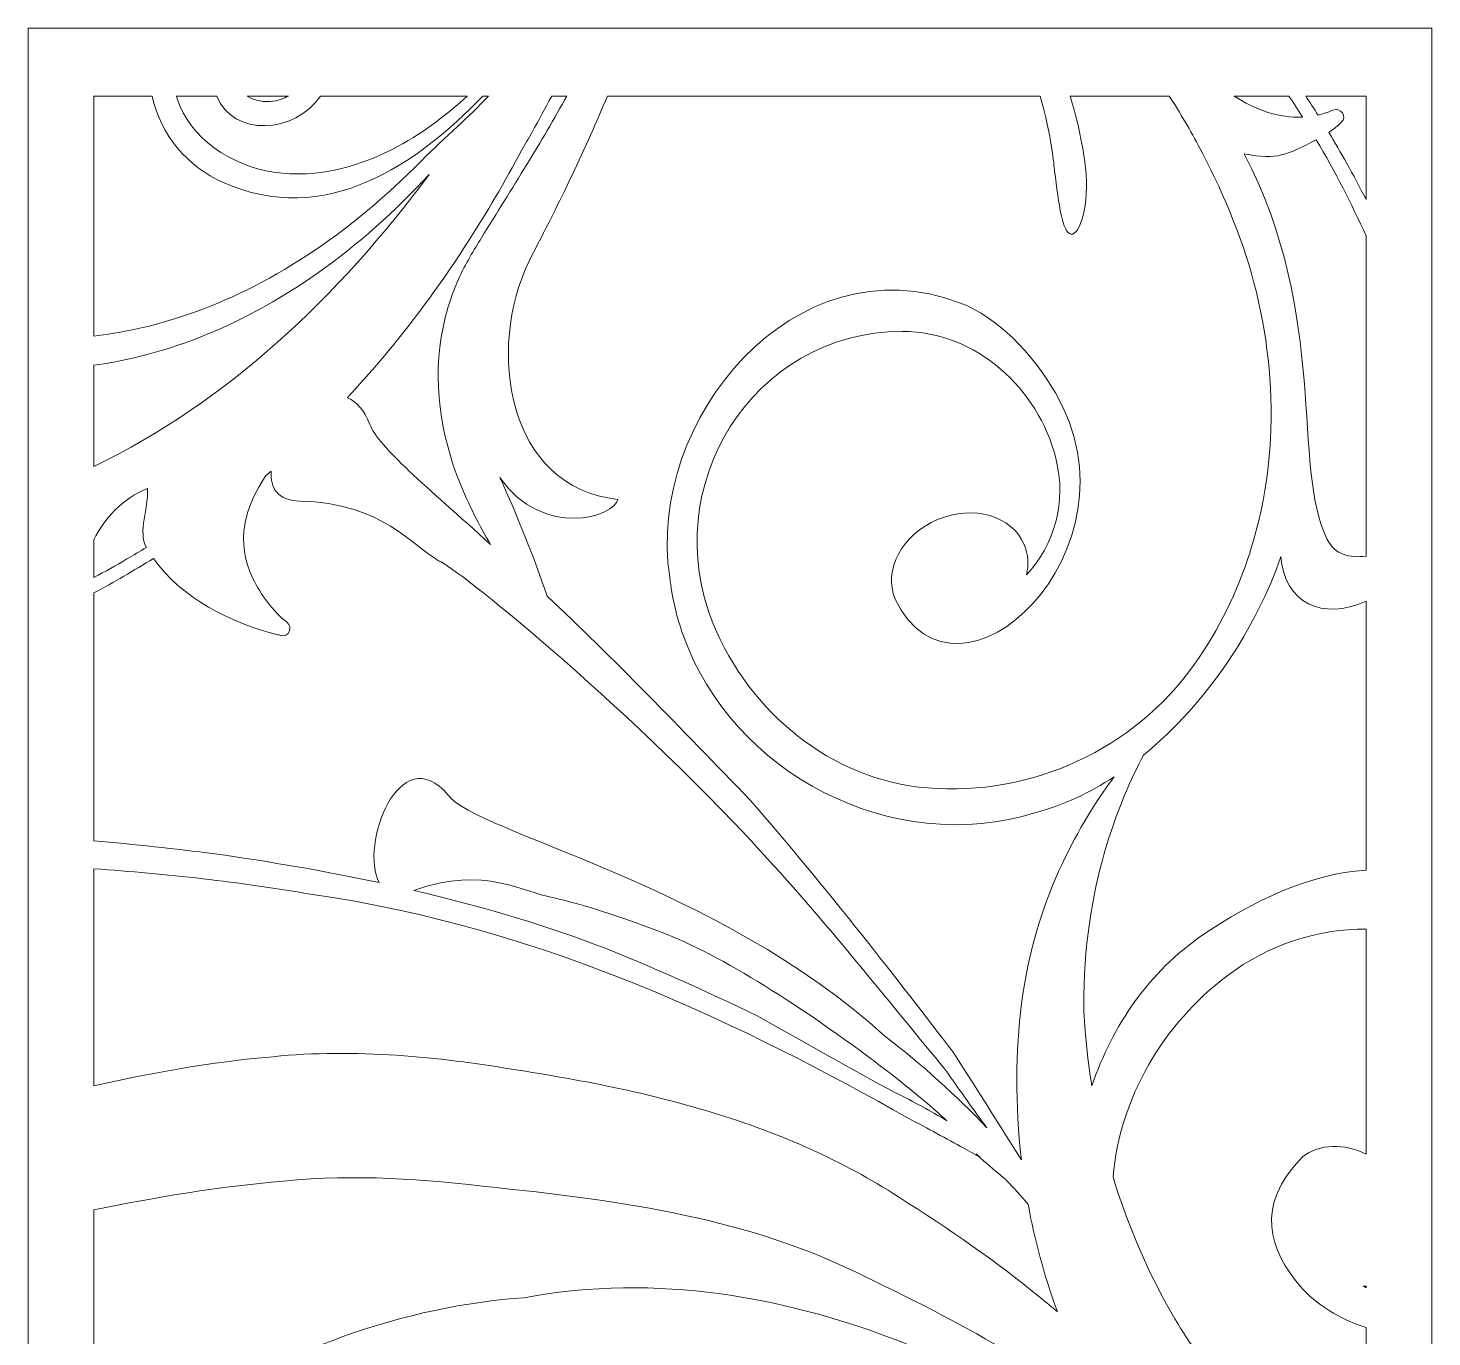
# Model space of a CAD drawing. Header units: centimetres. Extents: x -8.5 to 9.8, y -14.2 to 14.2.
# Drawn here: x 1.46 to 9.85, y 6.43 to 14.24 of the extents above; entities that cross this region are included whole.
import ezdxf

# ---------------------------------------------------------------- set-up
doc = ezdxf.new("R2010")
doc.units = ezdxf.units.CM
doc.header["$MEASUREMENT"] = 0
doc.layers.add('layer 1', color=7, linetype='Continuous')

msp = doc.modelspace()

# ---------------------------------------------------------------- linework, layer by layer
at = {"layer": 'layer 1', "color": 242, "lineweight": 9}
for points, knots in [([(9.84552, 14.24162), (9.84552, 14.24162), (1.46417, 14.24162), (1.46417, 14.24162), (1.46417, 14.24162), (1.46417, 14.24162), (1.46417, -14.23494), (1.46417, -14.23494), (1.46417, -14.23494), (1.46417, -14.23494), (9.84552, -14.23494), (9.84552, -14.23494), (9.84552, -14.23494), (9.84552, -14.23494), (9.84552, 14.24162), (9.84552, 14.24162)], [0, 0, 0, 0, 0.2, 0.2, 0.2, 0.2, 0.4, 0.4, 0.4, 0.4, 0.6, 0.6, 0.6, 0.6, 1, 1, 1, 1]), ([(1.85765, 12.40208), (1.85765, 12.40208), (1.85765, 13.83595), (1.85765, 13.83595), (1.85765, 13.83595), (1.85765, 13.83595), (2.20518, 13.83595), (2.20518, 13.83595), (2.20518, 13.83595), (2.25306, 13.60297), (2.42084, 13.41121), (2.62561, 13.32184), (2.62561, 13.32184), (3.24001, 13.04249), (3.79151, 13.43195), (4.18008, 13.83595), (4.18008, 13.83595), (4.18008, 13.83595), (4.21207, 13.83595), (4.21207, 13.83595), (4.21207, 13.83595), (4.09492, 13.70544), (3.96447, 13.60341), (3.81248, 13.44945), (3.81248, 13.44945), (3.601, 13.23447), (3.36745, 13.03934), (3.12893, 12.88379), (3.12893, 12.88379), (2.89064, 12.72688), (2.64801, 12.61103), (2.42843, 12.53472), (2.42843, 12.53472), (2.20151, 12.45549), (2.0032, 12.41909), (1.85765, 12.40208)], [0, 0, 0, 0, 0.1, 0.1, 0.1, 0.1, 0.2, 0.2, 0.2, 0.2, 0.3, 0.3, 0.3, 0.3, 0.4, 0.4, 0.4, 0.4, 0.5, 0.5, 0.5, 0.5, 0.6, 0.6, 0.6, 0.6, 0.7, 0.7, 0.7, 0.7, 0.8, 0.8, 0.8, 0.8, 1, 1, 1, 1]), ([(2.34957, 13.83595), (2.34957, 13.83595), (2.59085, 13.83595), (2.59085, 13.83595), (2.59085, 13.83595), (2.68531, 13.59011), (3.06048, 13.60967), (3.20955, 13.83595), (3.20955, 13.83595), (3.20955, 13.83595), (4.08536, 13.83595), (4.08536, 13.83595), (4.08536, 13.83595), (3.96959, 13.72868), (3.83312, 13.62222), (3.67418, 13.5361), (3.67418, 13.5361), (3.45831, 13.41844), (3.19187, 13.34099), (2.93178, 13.38075), (2.93178, 13.38075), (2.6768, 13.41813), (2.42802, 13.58476), (2.35444, 13.81949), (2.35444, 13.81949), (2.35272, 13.82496), (2.35111, 13.83043), (2.34957, 13.83595)], [0, 0, 0, 0, 0.125, 0.125, 0.125, 0.125, 0.25, 0.25, 0.25, 0.25, 0.375, 0.375, 0.375, 0.375, 0.5, 0.5, 0.5, 0.5, 0.625, 0.625, 0.625, 0.625, 0.75, 0.75, 0.75, 0.75, 1, 1, 1, 1]), ([(2.77314, 13.83595), (2.77314, 13.83595), (3.01809, 13.83595), (3.01809, 13.83595), (3.01809, 13.83595), (2.9914, 13.82061), (2.96104, 13.80948), (2.92815, 13.80484), (2.92815, 13.80484), (2.87645, 13.79702), (2.81767, 13.80597), (2.77314, 13.83595)], [0, 0, 0, 0, 0.25, 0.25, 0.25, 0.25, 0.5, 0.5, 0.5, 0.5, 1, 1, 1, 1]), ([(4.5904, 13.83595), (4.5904, 13.83595), (4.68052, 13.83595), (4.68052, 13.83595), (4.68052, 13.83595), (4.605, 13.69821), (4.52455, 13.56225), (4.44151, 13.42677), (4.44151, 13.42677), (4.35271, 13.28141), (4.26154, 13.13617), (4.17077, 12.98876), (4.17077, 12.98876), (4.12793, 12.91896), (4.0745, 12.83392), (4.03421, 12.74199), (4.03421, 12.74199), (3.99338, 12.65098), (3.96142, 12.55476), (3.94149, 12.45412), (3.94149, 12.45412), (3.87596, 12.14088), (3.92704, 11.80865), (4.04358, 11.52206), (4.04358, 11.52206), (4.09577, 11.39422), (4.15611, 11.27364), (4.22544, 11.15845), (4.22544, 11.15845), (3.84356, 11.50154), (3.55245, 11.74407), (3.50451, 11.87486), (3.50451, 11.87486), (3.4691, 11.96404), (3.422, 12.01342), (3.36986, 12.03358), (3.36986, 12.03358), (3.6428, 12.32643), (3.88157, 12.64019), (4.08351, 12.95412), (4.08351, 12.95412), (4.20449, 13.14115), (4.31284, 13.32763), (4.40958, 13.51027), (4.40958, 13.51027), (4.4309, 13.54677), (4.45215, 13.58358), (4.47306, 13.62072), (4.47306, 13.62072), (4.51269, 13.69122), (4.5519, 13.76301), (4.5904, 13.83595)], [0, 0, 0, 0, 0.0714286, 0.0714286, 0.0714286, 0.0714286, 0.1428571, 0.1428571, 0.1428571, 0.1428571, 0.2142857, 0.2142857, 0.2142857, 0.2142857, 0.2857143, 0.2857143, 0.2857143, 0.2857143, 0.3571429, 0.3571429, 0.3571429, 0.3571429, 0.4285714, 0.4285714, 0.4285714, 0.4285714, 0.5, 0.5, 0.5, 0.5, 0.5714286, 0.5714286, 0.5714286, 0.5714286, 0.6428571, 0.6428571, 0.6428571, 0.6428571, 0.7142857, 0.7142857, 0.7142857, 0.7142857, 0.7857143, 0.7857143, 0.7857143, 0.7857143, 0.8571429, 0.8571429, 0.8571429, 0.8571429, 1, 1, 1, 1]), ([(4.92256, 13.83595), (4.92256, 13.83595), (7.5068, 13.83595), (7.5068, 13.83595), (7.5068, 13.83595), (7.57638, 13.5927), (7.58817, 13.42318), (7.59299, 13.38984), (7.59299, 13.38984), (7.61755, 13.18469), (7.64095, 13.01893), (7.69004, 13.01048), (7.69004, 13.01048), (7.7421, 13.00154), (7.80397, 13.18626), (7.77684, 13.41042), (7.77684, 13.41042), (7.77225, 13.4444), (7.75541, 13.60598), (7.68587, 13.83595), (7.68587, 13.83595), (7.68587, 13.83595), (8.27746, 13.83595), (8.27746, 13.83595), (8.27746, 13.83595), (8.34282, 13.73402), (8.40417, 13.62922), (8.46125, 13.52142), (8.46125, 13.52142), (8.55103, 13.35372), (8.62966, 13.17795), (8.69663, 12.99518), (8.69663, 12.99518), (8.80243, 12.70597), (8.86572, 12.39986), (8.88147, 12.0932), (8.88147, 12.0932), (8.89826, 11.76512), (8.86114, 11.43564), (8.76311, 11.12297), (8.76311, 11.12297), (8.76133, 11.11952), (8.76006, 11.11507), (8.75951, 11.11152), (8.75951, 11.11152), (8.68432, 10.87617), (8.57516, 10.65087), (8.42876, 10.44348), (8.42876, 10.44348), (8.06862, 9.93367), (7.45287, 9.65279), (6.83326, 9.70381), (6.83326, 9.70381), (6.25554, 9.75167), (5.76983, 10.15914), (5.55512, 10.68292), (5.55512, 10.68292), (5.22087, 11.49761), (5.7844, 12.42836), (6.68284, 12.43012), (6.68284, 12.43012), (7.12797, 12.43012), (7.49403, 12.08876), (7.60006, 11.67323), (7.60006, 11.67323), (7.66783, 11.40789), (7.58996, 11.15569), (7.42508, 10.97603), (7.42508, 10.97603), (7.43958, 11.03631), (7.43606, 11.09905), (7.41115, 11.15728), (7.41115, 11.15728), (7.33903, 11.32942), (7.10759, 11.39655), (6.89444, 11.30628), (6.89444, 11.30628), (6.68195, 11.21732), (6.56831, 11.00456), (6.64068, 10.8318), (6.64068, 10.8318), (7.01222, 10.0581), (8.14576, 11.12746), (7.59803, 12.0624), (7.59803, 12.0624), (7.45633, 12.3043), (7.25267, 12.51445), (7.03085, 12.59936), (7.03085, 12.59936), (6.04035, 12.97786), (5.15037, 11.8982), (5.29519, 10.96289), (5.29519, 10.96289), (5.30899, 10.84146), (5.33622, 10.72563), (5.37511, 10.61635), (5.37511, 10.61635), (5.66819, 9.79301), (6.62176, 9.28754), (7.48087, 9.55698), (7.48087, 9.55698), (7.64401, 9.59994), (7.80096, 9.67412), (7.94824, 9.77074), (7.94824, 9.77074), (7.93862, 9.75776), (7.92881, 9.74442), (7.91885, 9.73069), (7.91885, 9.73069), (7.73114, 9.466), (7.47637, 9.03113), (7.3949, 8.41682), (7.3949, 8.41682), (7.36112, 8.13097), (7.35553, 7.81628), (7.39435, 7.48349), (7.39435, 7.48349), (7.3199, 7.59982), (7.17356, 7.83548), (6.98387, 8.13101), (6.98387, 8.13101), (6.66873, 8.54063), (6.24424, 9.09169), (5.77571, 9.63142), (5.77571, 9.63142), (5.36656, 10.05478), (4.94402, 10.49128), (4.56294, 10.85001), (4.56294, 10.85001), (4.48258, 11.08781), (4.38463, 11.32836), (4.28073, 11.55821), (4.28073, 11.55821), (4.54014, 11.18445), (4.96892, 11.32592), (4.98583, 11.42721), (4.98583, 11.42721), (4.32054, 11.49746), (4.19962, 12.325), (4.45691, 12.85324), (4.45691, 12.85324), (4.64315, 13.21028), (4.79577, 13.52815), (4.92256, 13.83595)], [0, 0, 0, 0, 0.027027, 0.027027, 0.027027, 0.027027, 0.0540541, 0.0540541, 0.0540541, 0.0540541, 0.0810811, 0.0810811, 0.0810811, 0.0810811, 0.1081081, 0.1081081, 0.1081081, 0.1081081, 0.1351351, 0.1351351, 0.1351351, 0.1351351, 0.1621622, 0.1621622, 0.1621622, 0.1621622, 0.1891892, 0.1891892, 0.1891892, 0.1891892, 0.2162162, 0.2162162, 0.2162162, 0.2162162, 0.2432432, 0.2432432, 0.2432432, 0.2432432, 0.2702703, 0.2702703, 0.2702703, 0.2702703, 0.2972973, 0.2972973, 0.2972973, 0.2972973, 0.3243243, 0.3243243, 0.3243243, 0.3243243, 0.3513514, 0.3513514, 0.3513514, 0.3513514, 0.3783784, 0.3783784, 0.3783784, 0.3783784, 0.4054054, 0.4054054, 0.4054054, 0.4054054, 0.4324324, 0.4324324, 0.4324324, 0.4324324, 0.4594595, 0.4594595, 0.4594595, 0.4594595, 0.4864865, 0.4864865, 0.4864865, 0.4864865, 0.5135135, 0.5135135, 0.5135135, 0.5135135, 0.5405405, 0.5405405, 0.5405405, 0.5405405, 0.5675676, 0.5675676, 0.5675676, 0.5675676, 0.5945946, 0.5945946, 0.5945946, 0.5945946, 0.6216216, 0.6216216, 0.6216216, 0.6216216, 0.6486486, 0.6486486, 0.6486486, 0.6486486, 0.6756757, 0.6756757, 0.6756757, 0.6756757, 0.7027027, 0.7027027, 0.7027027, 0.7027027, 0.7297297, 0.7297297, 0.7297297, 0.7297297, 0.7567568, 0.7567568, 0.7567568, 0.7567568, 0.7837838, 0.7837838, 0.7837838, 0.7837838, 0.8108108, 0.8108108, 0.8108108, 0.8108108, 0.8378378, 0.8378378, 0.8378378, 0.8378378, 0.8648649, 0.8648649, 0.8648649, 0.8648649, 0.8918919, 0.8918919, 0.8918919, 0.8918919, 0.9189189, 0.9189189, 0.9189189, 0.9189189, 0.9459459, 0.9459459, 0.9459459, 0.9459459, 1, 1, 1, 1]), ([(8.66495, 13.83595), (8.66495, 13.83595), (8.99156, 13.83595), (8.99156, 13.83595), (8.99156, 13.83595), (9.01963, 13.79386), (9.04694, 13.75166), (9.07353, 13.70942), (9.07353, 13.70942), (8.93025, 13.70305), (8.78871, 13.7559), (8.66495, 13.83595)], [0, 0, 0, 0, 0.25, 0.25, 0.25, 0.25, 0.5, 0.5, 0.5, 0.5, 1, 1, 1, 1]), ([(9.09176, 13.83595), (9.09176, 13.83595), (9.45203, 13.83595), (9.45203, 13.83595), (9.45203, 13.83595), (9.45203, 13.83595), (9.45203, 13.21721), (9.45203, 13.21721), (9.45203, 13.21721), (9.415, 13.29048), (9.37619, 13.36362), (9.33553, 13.43639), (9.33553, 13.43639), (9.30156, 13.49753), (9.2661, 13.55844), (9.22952, 13.61864), (9.22952, 13.61864), (9.25211, 13.63409), (9.27437, 13.65085), (9.29541, 13.66882), (9.29541, 13.66882), (9.29821, 13.6716), (9.30135, 13.67417), (9.30461, 13.67709), (9.30461, 13.67709), (9.34368, 13.71205), (9.29974, 13.77155), (9.25406, 13.75143), (9.25406, 13.75143), (9.22459, 13.73852), (9.19535, 13.72892), (9.16604, 13.722), (9.16604, 13.722), (9.14175, 13.76017), (9.117, 13.79816), (9.09176, 13.83595)], [0, 0, 0, 0, 0.1, 0.1, 0.1, 0.1, 0.2, 0.2, 0.2, 0.2, 0.3, 0.3, 0.3, 0.3, 0.4, 0.4, 0.4, 0.4, 0.5, 0.5, 0.5, 0.5, 0.6, 0.6, 0.6, 0.6, 0.7, 0.7, 0.7, 0.7, 0.8, 0.8, 0.8, 0.8, 1, 1, 1, 1]), ([(9.45203, 13.00167), (9.45203, 13.00167), (9.45203, 11.08844), (9.45203, 11.08844), (9.45203, 11.08844), (9.35175, 11.07503), (9.26542, 11.09673), (9.22071, 11.18769), (9.22071, 11.18769), (9.0047, 11.62712), (9.2316, 12.51563), (8.72518, 13.49025), (8.72518, 13.49025), (8.92315, 13.45181), (8.97842, 13.4834), (9.15508, 13.5746), (9.15508, 13.5746), (9.26939, 13.38086), (9.36778, 13.18795), (9.45203, 13.00167)], [0, 0, 0, 0, 0.1666667, 0.1666667, 0.1666667, 0.1666667, 0.3333333, 0.3333333, 0.3333333, 0.3333333, 0.5, 0.5, 0.5, 0.5, 0.6666667, 0.6666667, 0.6666667, 0.6666667, 1, 1, 1, 1]), ([(1.85765, 11.62385), (1.85765, 11.62385), (1.85765, 12.22778), (1.85765, 12.22778), (1.85765, 12.22778), (2.01479, 12.24985), (2.23369, 12.29564), (2.48145, 12.39226), (2.48145, 12.39226), (2.70925, 12.48058), (2.95789, 12.61129), (3.19821, 12.78201), (3.19821, 12.78201), (3.43145, 12.94664), (3.65586, 13.14765), (3.85809, 13.36628), (3.85809, 13.36628), (3.31743, 12.63774), (2.65794, 12.01087), (1.85765, 11.62385)], [0, 0, 0, 0, 0.1666667, 0.1666667, 0.1666667, 0.1666667, 0.3333333, 0.3333333, 0.3333333, 0.3333333, 0.5, 0.5, 0.5, 0.5, 0.6666667, 0.6666667, 0.6666667, 0.6666667, 1, 1, 1, 1]), ([(1.85765, 9.38813), (1.85765, 9.38813), (1.85765, 10.8688), (1.85765, 10.8688), (1.85765, 10.8688), (1.97747, 10.93283), (2.09593, 11.00143), (2.21202, 11.07459), (2.21202, 11.07459), (2.37884, 10.83924), (2.67361, 10.68704), (2.95607, 10.61877), (2.95607, 10.61877), (2.9632, 10.61658), (2.97045, 10.6151), (2.97791, 10.6133), (2.97791, 10.6133), (3.02288, 10.60342), (3.04408, 10.66571), (3.01094, 10.69162), (3.01094, 10.69162), (2.92403, 10.7603), (2.85569, 10.85539), (2.80683, 10.95412), (2.80683, 10.95412), (2.69725, 11.1765), (2.76053, 11.38667), (2.88461, 11.56873), (2.88461, 11.56873), (2.89504, 11.57761), (2.90542, 11.58654), (2.91573, 11.5955), (2.91573, 11.5955), (2.90802, 11.49622), (2.95438, 11.41911), (3.08833, 11.41637), (3.08833, 11.41637), (3.58011, 11.40538), (3.75758, 11.1481), (3.91855, 11.0589), (3.91855, 11.0589), (4.00797, 11.02825), (4.99872, 10.23684), (5.83779, 9.32644), (5.83779, 9.32644), (6.26237, 8.86375), (6.64135, 8.37989), (6.93749, 8.02533), (6.93749, 8.02533), (7.02962, 7.89305), (7.11493, 7.77315), (7.18873, 7.67464), (7.18873, 7.67464), (7.00763, 7.86404), (6.80378, 8.05129), (6.58021, 8.22079), (6.58021, 8.22079), (5.57862, 9.13469), (4.14173, 9.43479), (3.97257, 9.66031), (3.97257, 9.66031), (3.68143, 10.00652), (3.44244, 9.35876), (3.55987, 9.13824), (3.55987, 9.13824), (3.23863, 9.20707), (2.90954, 9.26369), (2.579, 9.31052), (2.579, 9.31052), (2.33961, 9.34094), (2.09868, 9.36706), (1.85765, 9.38813)], [0, 0, 0, 0, 0.0526316, 0.0526316, 0.0526316, 0.0526316, 0.1052632, 0.1052632, 0.1052632, 0.1052632, 0.1578947, 0.1578947, 0.1578947, 0.1578947, 0.2105263, 0.2105263, 0.2105263, 0.2105263, 0.2631579, 0.2631579, 0.2631579, 0.2631579, 0.3157895, 0.3157895, 0.3157895, 0.3157895, 0.3684211, 0.3684211, 0.3684211, 0.3684211, 0.4210526, 0.4210526, 0.4210526, 0.4210526, 0.4736842, 0.4736842, 0.4736842, 0.4736842, 0.5263158, 0.5263158, 0.5263158, 0.5263158, 0.5789474, 0.5789474, 0.5789474, 0.5789474, 0.6315789, 0.6315789, 0.6315789, 0.6315789, 0.6842105, 0.6842105, 0.6842105, 0.6842105, 0.7368421, 0.7368421, 0.7368421, 0.7368421, 0.7894737, 0.7894737, 0.7894737, 0.7894737, 0.8421053, 0.8421053, 0.8421053, 0.8421053, 0.8947368, 0.8947368, 0.8947368, 0.8947368, 1, 1, 1, 1]), ([(1.85765, 10.9613), (1.85765, 10.9613), (1.85765, 11.18564), (1.85765, 11.18564), (1.85765, 11.18564), (1.91907, 11.31215), (2.02353, 11.42904), (2.17687, 11.49284), (2.17687, 11.49284), (2.18483, 11.3789), (2.11806, 11.23148), (2.17022, 11.14012), (2.17022, 11.14012), (2.13182, 11.11637), (2.09302, 11.09337), (2.05464, 11.07105), (2.05464, 11.07105), (1.9892, 11.03277), (1.92343, 10.99619), (1.85765, 10.9613)], [0, 0, 0, 0, 0.1666667, 0.1666667, 0.1666667, 0.1666667, 0.3333333, 0.3333333, 0.3333333, 0.3333333, 0.5, 0.5, 0.5, 0.5, 0.6666667, 0.6666667, 0.6666667, 0.6666667, 1, 1, 1, 1]), ([(9.45203, 10.82015), (9.45203, 10.82015), (9.45203, 9.21308), (9.45203, 9.21308), (9.45203, 9.21308), (9.10816, 9.18902), (8.77846, 9.0308), (8.47269, 8.82204), (8.47269, 8.82204), (8.16068, 8.60902), (7.93717, 8.28667), (7.8154, 7.92435), (7.8154, 7.92435), (7.78859, 8.08868), (7.77289, 8.24718), (7.767, 8.39577), (7.767, 8.39577), (7.76191, 9.11081), (7.98052, 9.62629), (8.12304, 9.89932), (8.12304, 9.89932), (8.50415, 10.21094), (8.80164, 10.66581), (8.94313, 11.08578), (8.94313, 11.08578), (8.96613, 10.80991), (9.1898, 10.69912), (9.45203, 10.82015)], [0, 0, 0, 0, 0.125, 0.125, 0.125, 0.125, 0.25, 0.25, 0.25, 0.25, 0.375, 0.375, 0.375, 0.375, 0.5, 0.5, 0.5, 0.5, 0.625, 0.625, 0.625, 0.625, 0.75, 0.75, 0.75, 0.75, 1, 1, 1, 1]), ([(1.85765, 7.92496), (1.85765, 7.92496), (1.85765, 9.22145), (1.85765, 9.22145), (1.85765, 9.22145), (2.28719, 9.19026), (2.72733, 9.14356), (3.151, 9.06912), (3.151, 9.06912), (4.56723, 8.86724), (5.77149, 8.26779), (6.71923, 7.73112), (6.71923, 7.73112), (6.83765, 7.67063), (6.94509, 7.60891), (7.05066, 7.55202), (7.05066, 7.55202), (7.05066, 7.55202), (7.12863, 7.5098), (7.12863, 7.5098), (7.12863, 7.5098), (7.12863, 7.5098), (7.14799, 7.49961), (7.14799, 7.49961), (7.14799, 7.49961), (7.09775, 7.53811), (7.14393, 7.50114), (7.13704, 7.50593), (7.13704, 7.50593), (7.13704, 7.50593), (7.17105, 7.47577), (7.17105, 7.47577), (7.17105, 7.47577), (7.21627, 7.43546), (7.26083, 7.39922), (7.30162, 7.36485), (7.30162, 7.36485), (7.30162, 7.36485), (7.30452, 7.36251), (7.30452, 7.36251), (7.30452, 7.36251), (7.34947, 7.31386), (7.39284, 7.26531), (7.43448, 7.21729), (7.43448, 7.21729), (7.4732, 7.00852), (7.53016, 6.79405), (7.60913, 6.57639), (7.60913, 6.57639), (7.58677, 6.59521), (7.56374, 6.61424), (7.53998, 6.6335), (7.53998, 6.6335), (7.30491, 6.8298), (7.01346, 7.03715), (6.72072, 7.22314), (6.72072, 7.22314), (6.40264, 7.43662), (6.02856, 7.61419), (5.6248, 7.74149), (5.6248, 7.74149), (5.22118, 7.87197), (4.78899, 7.95775), (4.35109, 8.02428), (4.35109, 8.02428), (3.93432, 8.09524), (3.40865, 8.14947), (2.92792, 8.09887), (2.92792, 8.09887), (2.5525, 8.06599), (2.19653, 8.00219), (1.85765, 7.92496)], [0, 0, 0, 0, 0.0526316, 0.0526316, 0.0526316, 0.0526316, 0.1052632, 0.1052632, 0.1052632, 0.1052632, 0.1578947, 0.1578947, 0.1578947, 0.1578947, 0.2105263, 0.2105263, 0.2105263, 0.2105263, 0.2631579, 0.2631579, 0.2631579, 0.2631579, 0.3157895, 0.3157895, 0.3157895, 0.3157895, 0.3684211, 0.3684211, 0.3684211, 0.3684211, 0.4210526, 0.4210526, 0.4210526, 0.4210526, 0.4736842, 0.4736842, 0.4736842, 0.4736842, 0.5263158, 0.5263158, 0.5263158, 0.5263158, 0.5789474, 0.5789474, 0.5789474, 0.5789474, 0.6315789, 0.6315789, 0.6315789, 0.6315789, 0.6842105, 0.6842105, 0.6842105, 0.6842105, 0.7368421, 0.7368421, 0.7368421, 0.7368421, 0.7894737, 0.7894737, 0.7894737, 0.7894737, 0.8421053, 0.8421053, 0.8421053, 0.8421053, 0.8947368, 0.8947368, 0.8947368, 0.8947368, 1, 1, 1, 1]), ([(3.76786, 9.09165), (4.19365, 9.24587), (4.42544, 9.07451), (4.5932, 9.05053), (4.5932, 9.05053), (4.63494, 9.04083), (4.94341, 8.96929), (5.35071, 8.79897), (5.35071, 8.79897), (5.72803, 8.63157), (6.23736, 8.29422), (6.68041, 7.94536), (6.68041, 7.94536), (6.77249, 7.8725), (6.86231, 7.79566), (6.94893, 7.71659), (6.94893, 7.71659), (6.8545, 7.77353), (6.75264, 7.82923), (6.64346, 7.88339), (6.64346, 7.88339), (6.38757, 8.01912), (6.10176, 8.18512), (5.81629, 8.34342), (5.81629, 8.34342), (5.51199, 8.48918), (5.18867, 8.63951), (4.8444, 8.77103), (4.8444, 8.77103), (4.50548, 8.89836), (4.14311, 9.0039), (3.76786, 9.09165)], [0, 0, 0, 0, 0.1111111, 0.1111111, 0.1111111, 0.1111111, 0.2222222, 0.2222222, 0.2222222, 0.2222222, 0.3333333, 0.3333333, 0.3333333, 0.3333333, 0.4444444, 0.4444444, 0.4444444, 0.4444444, 0.5555556, 0.5555556, 0.5555556, 0.5555556, 0.6666667, 0.6666667, 0.6666667, 0.6666667, 0.7777778, 0.7777778, 0.7777778, 0.7777778, 1, 1, 1, 1]), ([(9.45203, 8.86122), (9.45203, 8.86122), (9.45203, 7.51703), (9.45203, 7.51703), (9.45203, 7.51703), (9.32237, 7.58198), (9.1771, 7.58083), (9.07201, 7.50029), (9.07201, 7.50029), (8.78369, 7.20662), (8.87643, 6.94261), (9.059, 6.72898), (9.059, 6.72898), (9.1548, 6.61687), (9.2927, 6.53297), (9.45203, 6.48173), (9.45203, 6.48173), (9.45203, 6.48173), (9.45203, 5.45578), (9.45203, 5.45578), (9.45203, 5.45578), (9.40191, 5.46787), (9.35199, 5.48151), (9.30234, 5.4967), (9.30234, 5.4967), (9.19137, 5.57267), (9.06032, 5.67239), (8.95925, 5.76109), (8.95925, 5.76109), (8.67974, 6.00798), (8.44944, 6.28758), (8.27855, 6.58979), (8.27855, 6.58979), (8.1328, 6.84683), (8.02215, 7.1158), (7.94151, 7.38144), (7.94151, 7.38144), (7.98235, 7.85402), (8.24247, 8.29513), (8.62297, 8.58211), (8.62297, 8.58211), (8.87402, 8.77157), (9.16571, 8.86086), (9.45203, 8.86122)], [0, 0, 0, 0, 0.0833333, 0.0833333, 0.0833333, 0.0833333, 0.1666667, 0.1666667, 0.1666667, 0.1666667, 0.25, 0.25, 0.25, 0.25, 0.3333333, 0.3333333, 0.3333333, 0.3333333, 0.4166667, 0.4166667, 0.4166667, 0.4166667, 0.5, 0.5, 0.5, 0.5, 0.5833333, 0.5833333, 0.5833333, 0.5833333, 0.6666667, 0.6666667, 0.6666667, 0.6666667, 0.75, 0.75, 0.75, 0.75, 0.8333333, 0.8333333, 0.8333333, 0.8333333, 1, 1, 1, 1]), ([(1.85765, 5.33427), (1.85765, 5.33427), (1.85765, 7.18498), (1.85765, 7.18498), (1.85765, 7.18498), (2.22962, 7.25916), (2.60706, 7.3238), (2.98883, 7.35596), (2.98883, 7.35596), (3.43155, 7.39851), (3.81289, 7.36929), (4.2592, 7.31713), (4.2592, 7.31713), (4.68657, 7.27238), (5.08769, 7.22022), (5.45732, 7.1357), (5.45732, 7.1357), (5.82796, 7.05355), (6.16358, 6.93537), (6.45959, 6.78572), (6.45959, 6.78572), (6.79158, 6.62718), (7.06619, 6.48422), (7.3257, 6.32861), (7.3257, 6.32861), (7.51164, 6.22059), (7.70016, 6.09016), (7.87909, 5.99395), (7.87909, 5.99395), (7.96518, 5.8471), (8.06427, 5.7037), (8.17523, 5.56618), (8.17523, 5.56618), (8.15898, 5.57791), (8.14247, 5.5899), (8.12566, 5.60223), (8.12566, 5.60223), (7.73976, 5.89234), (7.21675, 6.19349), (6.6063, 6.42287), (6.6063, 6.42287), (5.99187, 6.65174), (5.22935, 6.81096), (4.42554, 6.65959), (4.42554, 6.65959), (3.73749, 6.61223), (2.92104, 6.34548), (2.3965, 5.90334), (2.3965, 5.90334), (2.17843, 5.72001), (2.01357, 5.55379), (1.85765, 5.33427)], [0, 0, 0, 0, 0.0714286, 0.0714286, 0.0714286, 0.0714286, 0.1428571, 0.1428571, 0.1428571, 0.1428571, 0.2142857, 0.2142857, 0.2142857, 0.2142857, 0.2857143, 0.2857143, 0.2857143, 0.2857143, 0.3571429, 0.3571429, 0.3571429, 0.3571429, 0.4285714, 0.4285714, 0.4285714, 0.4285714, 0.5, 0.5, 0.5, 0.5, 0.5714286, 0.5714286, 0.5714286, 0.5714286, 0.6428571, 0.6428571, 0.6428571, 0.6428571, 0.7142857, 0.7142857, 0.7142857, 0.7142857, 0.7857143, 0.7857143, 0.7857143, 0.7857143, 0.8571429, 0.8571429, 0.8571429, 0.8571429, 1, 1, 1, 1]), ([(9.45203, 6.72936), (9.45203, 6.72936), (9.45203, 6.71952), (9.45203, 6.71952), (9.45203, 6.71952), (9.44612, 6.72246), (9.44023, 6.72548), (9.43439, 6.72856), (9.43439, 6.72856), (9.44029, 6.72868), (9.44617, 6.72893), (9.45203, 6.72936)], [0, 0, 0, 0, 0.25, 0.25, 0.25, 0.25, 0.5, 0.5, 0.5, 0.5, 1, 1, 1, 1])]:
    msp.add_open_spline(points, degree=3, knots=knots, dxfattribs=at)

doc.saveas('drawing.dxf')
